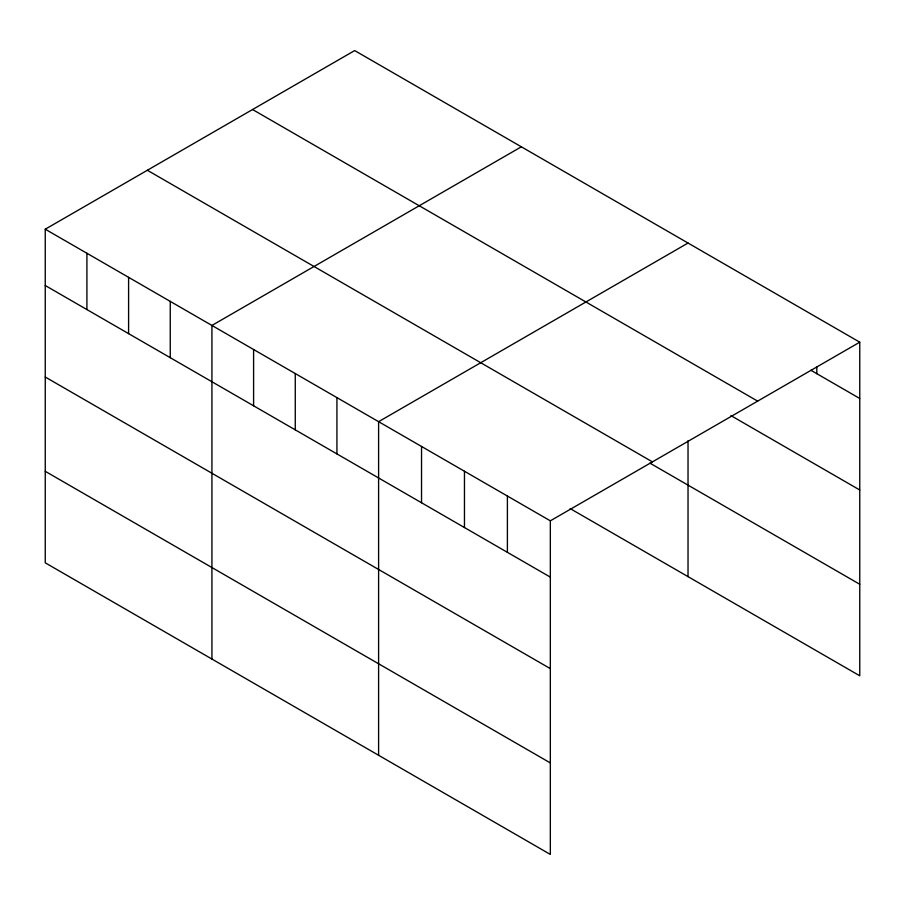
<?xml version="1.0" encoding="UTF-8"?>
<svg xmlns="http://www.w3.org/2000/svg" width="905" height="905" viewBox="0 0 905 905"><rect width="100%" height="100%" fill="white"/><g stroke="black" fill="none" stroke-linecap="round" stroke-linejoin="round"><path stroke-width="1.36" d="M45.25 229.214L550.331 520.827L550.331 854.422L45.25 562.82L45.25 229.214L354.67 50.578L859.75 342.181L859.75 675.786L570.161 508.587M521.348 146.802L211.928 325.449L211.928 659.044M688.026 243.038L378.607 421.673L378.607 755.279M550.331 520.827L859.75 342.181M810.857 370.247L859.75 398.472M252.563 109.528L757.643 401.13M730.957 415.621L859.75 489.99M147.357 170.264L652.437 461.867M649.926 463.134L859.75 584.268M45.25 285.516L550.331 577.119M45.25 377.023L550.331 668.625M45.25 471.313L550.331 762.915M816.819 366.649L816.819 373.686M688.026 440.758L688.026 576.632M507.4 496.042L507.4 552.333M464.469 471.256L464.469 527.547M421.538 446.459L421.538 502.761M336.931 397.623L336.931 453.914M295.268 373.561L295.268 429.852M253.592 349.511L253.592 405.802M170.253 301.388L170.253 357.679M128.589 277.337L128.589 333.628M86.914 253.276L86.914 309.567"/></g></svg>
